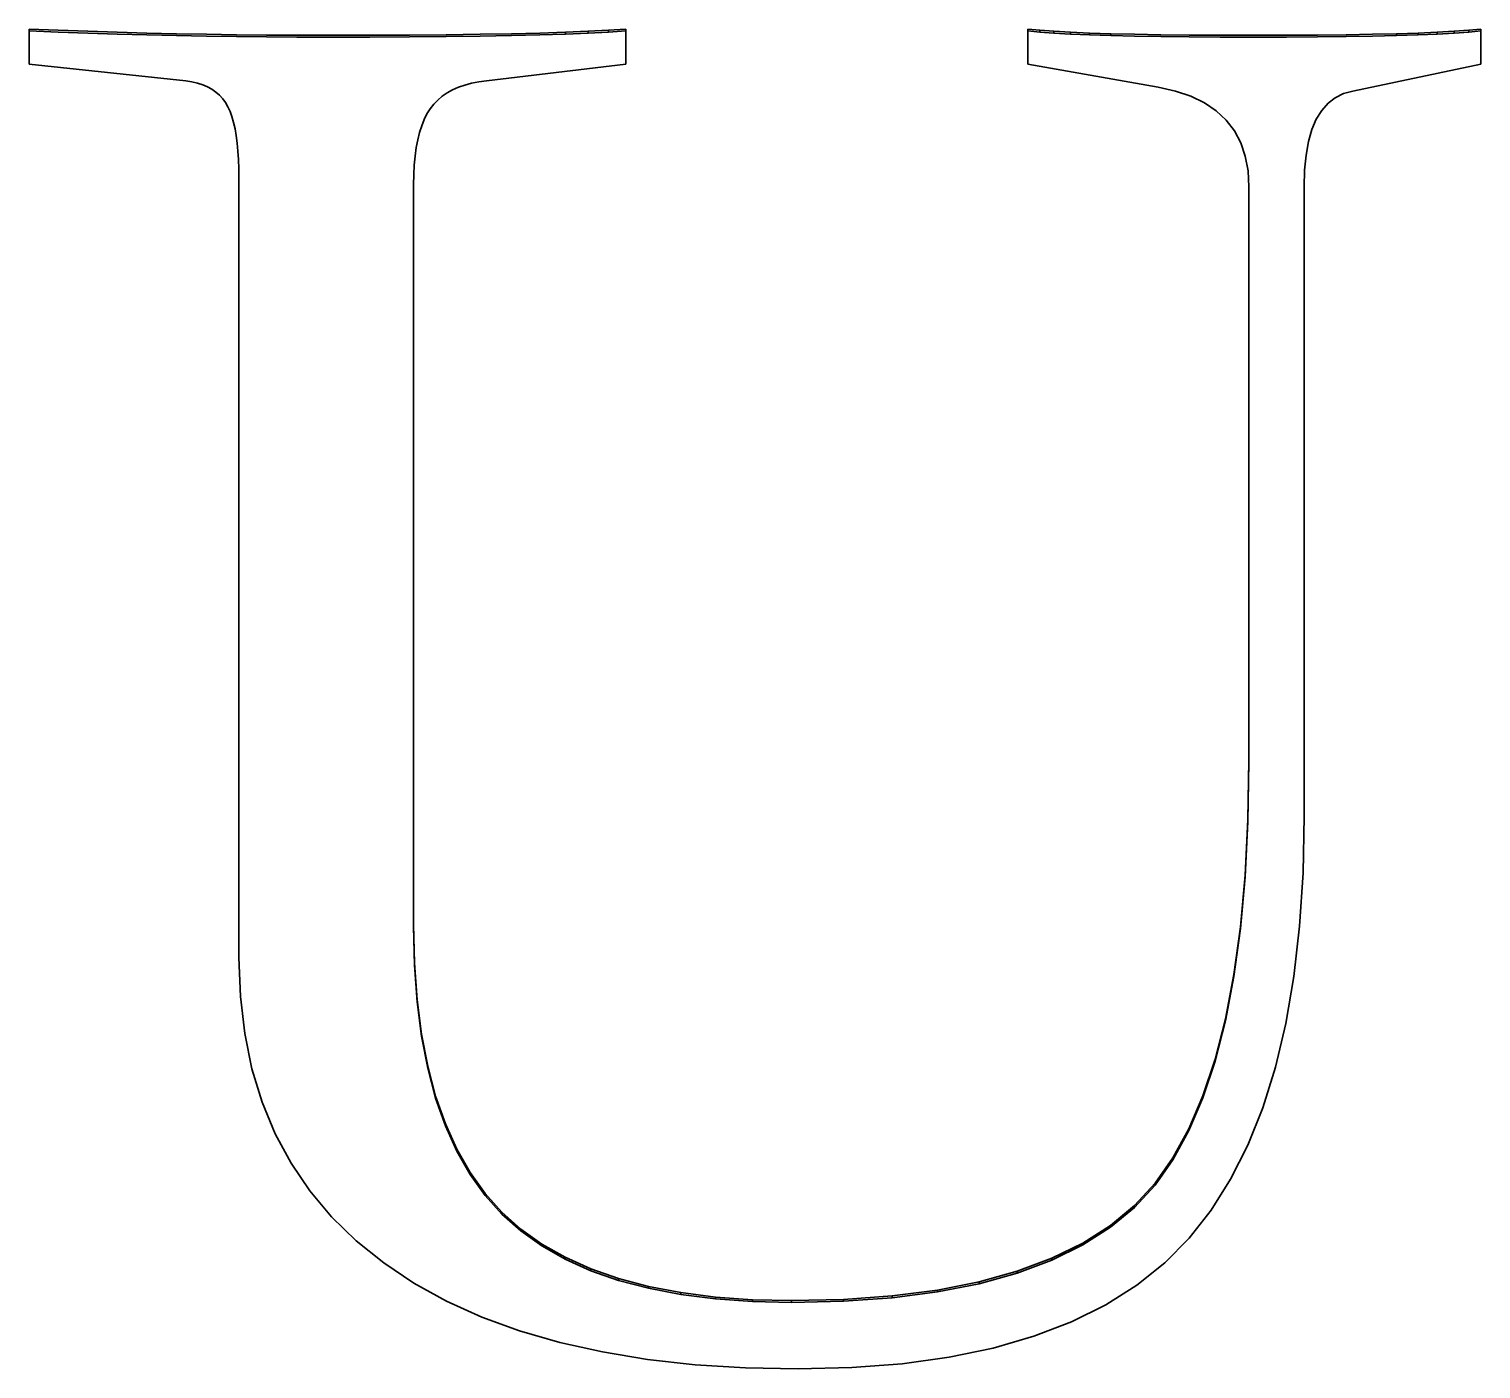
# Model space of a CAD drawing. Header units: millimetres. Extents: x -210 to 210, y -148 to 148.
# Drawn here: x -166.116 to -163.474, y -35.932 to -33.494 of the extents above; entities that cross this region are included whole.
import ezdxf

# ---------------------------------------------------------------- set-up
doc = ezdxf.new("R2010")
doc.units = ezdxf.units.MM
doc.layers.get('0').update_dxf_attribs({"lineweight": 18})

msp = doc.modelspace()

# ---------------------------------------------------------------- linework, layer by layer
at = {"color": 7, "lineweight": 30, "ltscale": 0.001332}
for p, q in [((-166.1164, -33.4937), (-166.0632, -33.4959)), ((-166.1164, -33.4971), (-166.0632, -33.4993))]:
    msp.add_line(p, q, dxfattribs=at)
at = {"color": 7, "lineweight": 30, "ltscale": 8.54492e-05}
for p, q in [((-166.1164, -33.4937), (-166.1164, -33.4971)), ((-165.0984, -33.4978), (-165.0984, -33.5012)), ((-165.0303, -33.4937), (-165.0303, -33.4971)), ((-164.2982, -33.4937), (-164.2982, -33.4971)), ((-164.2509, -33.4978), (-164.2509, -33.5012)), ((-164.1862, -33.501), (-164.1862, -33.5044)), ((-164.1474, -33.5022), (-164.1474, -33.5056)), ((-163.6275, -33.5022), (-163.6275, -33.5056)), ((-163.5881, -33.501), (-163.5881, -33.5044)), ((-163.5223, -33.4978), (-163.5223, -33.5012)), ((-163.4736, -33.4937), (-163.4736, -33.4971)), ((-163.8977, -34.9322), (-163.8977, -34.9356)), ((-163.9028, -35.0331), (-163.9028, -35.0365)), ((-165.4149, -35.1937), (-165.4149, -35.1971)), ((-163.9233, -35.2143), (-163.9233, -35.2177)), ((-163.9387, -35.2947), (-163.9387, -35.2981)), ((-165.402, -35.3227), (-165.402, -35.3261)), ((-165.3908, -35.3811), (-165.3908, -35.3845)), ((-163.9575, -35.3682), (-163.9575, -35.3716)), ((-165.3586, -35.4858), (-165.3586, -35.4892)), ((-164.0054, -35.4947), (-164.0054, -35.4981)), ((-165.3377, -35.5321), (-165.3377, -35.5355)), ((-164.0669, -35.5938), (-164.0669, -35.5972)), ((-165.2862, -35.6126), (-165.2862, -35.616)), ((-165.2556, -35.6467), (-165.2556, -35.6502)), ((-164.1043, -35.6344), (-164.1043, -35.6378)), ((-165.2214, -35.6773), (-165.2214, -35.6807)), ((-164.1481, -35.6707), (-164.1481, -35.6741)), ((-165.183, -35.7046), (-165.183, -35.708)), ((-164.1983, -35.7027), (-164.1983, -35.7062)), ((-165.1406, -35.7287), (-165.1406, -35.7321)), ((-164.2549, -35.7305), (-164.2549, -35.7339)), ((-164.3178, -35.754), (-164.3178, -35.7574)), ((-165.0434, -35.7672), (-165.0434, -35.7707)), ((-164.9887, -35.7817), (-164.9887, -35.7851)), ((-164.3872, -35.7732), (-164.3872, -35.7767)), ((-164.9298, -35.7929), (-164.9298, -35.7964)), ((-164.8669, -35.801), (-164.8669, -35.8044)), ((-164.7998, -35.8058), (-164.7998, -35.8092)), ((-164.7287, -35.8074), (-164.7287, -35.8108)), ((-164.6337, -35.8053), (-164.6337, -35.8087)), ((-164.5451, -35.7989), (-164.5451, -35.8023)), ((-164.463, -35.7882), (-164.463, -35.7916))]:
    msp.add_line(p, q, dxfattribs=at)
at = {"color": 7, "lineweight": 30, "ltscale": 0.001512}
for p, q in [((-166.1164, -33.5576), (-166.1164, -33.4971)), ((-165.0303, -33.4971), (-165.0303, -33.5576)), ((-164.2982, -33.5576), (-164.2982, -33.4971)), ((-163.4736, -33.4971), (-163.4736, -33.5576))]:
    msp.add_line(p, q, dxfattribs=at)
at = {"color": 7, "lineweight": 30, "ltscale": 0.001338}
for p, q in [((-166.0632, -33.4959), (-166.0097, -33.4978)), ((-166.0632, -33.4993), (-166.0097, -33.5012))]:
    msp.add_line(p, q, dxfattribs=at)
at = {"color": 7, "lineweight": 30, "ltscale": 0.001343}
for p, q in [((-166.0097, -33.4978), (-165.9561, -33.4995)), ((-166.0097, -33.5012), (-165.9561, -33.5029))]:
    msp.add_line(p, q, dxfattribs=at)
at = {"color": 7, "lineweight": 30, "ltscale": 0.001349}
for p, q in [((-165.9561, -33.4995), (-165.9021, -33.501)), ((-165.9561, -33.5029), (-165.9021, -33.5044))]:
    msp.add_line(p, q, dxfattribs=at)
at = {"color": 7, "lineweight": 30, "ltscale": 0.001355}
for p, q in [((-165.9021, -33.501), (-165.8479, -33.5022)), ((-165.9021, -33.5044), (-165.8479, -33.5056))]:
    msp.add_line(p, q, dxfattribs=at)
at = {"color": 7, "lineweight": 30, "ltscale": 0.001361}
for p, q in [((-165.8479, -33.5022), (-165.7935, -33.5032)), ((-165.8479, -33.5056), (-165.7935, -33.5066))]:
    msp.add_line(p, q, dxfattribs=at)
at = {"color": 7, "lineweight": 30, "ltscale": 0.001367}
for p, q in [((-165.7935, -33.5032), (-165.7388, -33.504)), ((-165.7935, -33.5066), (-165.7388, -33.5074))]:
    msp.add_line(p, q, dxfattribs=at)
at = {"color": 7, "lineweight": 30, "ltscale": 0.001373}
for p, q in [((-165.7388, -33.504), (-165.6839, -33.5046)), ((-165.7388, -33.5074), (-165.6839, -33.508))]:
    msp.add_line(p, q, dxfattribs=at)
at = {"color": 7, "lineweight": 30, "ltscale": 0.001379}
for p, q in [((-165.6839, -33.5046), (-165.6288, -33.5049)), ((-165.6839, -33.508), (-165.6288, -33.5084)), ((-164.1043, -35.6344), (-164.0669, -35.5938)), ((-164.1043, -35.6378), (-164.0669, -35.5972))]:
    msp.add_line(p, q, dxfattribs=at)
at = {"color": 7, "lineweight": 30, "ltscale": 0.001386}
for p, q in [((-165.6288, -33.5049), (-165.5734, -33.505)), ((-165.6288, -33.5084), (-165.5734, -33.5085))]:
    msp.add_line(p, q, dxfattribs=at)
at = {"color": 7, "lineweight": 30, "ltscale": 0.001927}
for p, q in [((-165.5734, -33.505), (-165.4963, -33.5049)), ((-165.5734, -33.5085), (-165.4963, -33.5084))]:
    msp.add_line(p, q, dxfattribs=at)
at = {"color": 7, "lineweight": 30, "ltscale": 0.001801}
for p, q in [((-165.4963, -33.5049), (-165.4242, -33.5046)), ((-165.4963, -33.5084), (-165.4242, -33.508))]:
    msp.add_line(p, q, dxfattribs=at)
at = {"color": 7, "lineweight": 30, "ltscale": 0.001675}
for p, q in [((-165.4242, -33.5046), (-165.3573, -33.504)), ((-165.4242, -33.508), (-165.3573, -33.5074))]:
    msp.add_line(p, q, dxfattribs=at)
at = {"color": 7, "lineweight": 30, "ltscale": 0.001547}
for p, q in [((-165.3573, -33.504), (-165.2954, -33.5032)), ((-165.3573, -33.5074), (-165.2954, -33.5066))]:
    msp.add_line(p, q, dxfattribs=at)
at = {"color": 7, "lineweight": 30, "ltscale": 0.001422}
for p, q in [((-165.2954, -33.5032), (-165.2385, -33.5022)), ((-165.2954, -33.5066), (-165.2385, -33.5056)), ((-164.1481, -35.6707), (-164.1043, -35.6344)), ((-164.1481, -35.6741), (-164.1043, -35.6378))]:
    msp.add_line(p, q, dxfattribs=at)
at = {"color": 7, "lineweight": 30, "ltscale": 0.001295}
for p, q in [((-165.2385, -33.5022), (-165.1867, -33.501)), ((-165.2385, -33.5056), (-165.1867, -33.5044))]:
    msp.add_line(p, q, dxfattribs=at)
at = {"color": 7, "lineweight": 30, "ltscale": 0.001168}
for p, q in [((-165.1867, -33.501), (-165.14, -33.4995)), ((-165.1867, -33.5044), (-165.14, -33.5029))]:
    msp.add_line(p, q, dxfattribs=at)
at = {"color": 7, "lineweight": 30, "ltscale": 0.001042}
for p, q in [((-165.14, -33.4995), (-165.0984, -33.4978)), ((-165.14, -33.5029), (-165.0984, -33.5012))]:
    msp.add_line(p, q, dxfattribs=at)
at = {"color": 7, "lineweight": 30, "ltscale": 8.53539e-05}
for p, q in [((-165.14, -33.4995), (-165.14, -33.5029)), ((-165.0618, -33.4959), (-165.0618, -33.4993)), ((-164.2767, -33.4959), (-164.2767, -33.4993)), ((-164.2207, -33.4995), (-164.2207, -33.5029)), ((-163.5531, -33.4995), (-163.5531, -33.5029)), ((-163.4958, -33.4959), (-163.4958, -33.4993)), ((-163.9113, -35.1271), (-163.9113, -35.1305)), ((-165.4101, -35.2602), (-165.4101, -35.2636)), ((-165.3763, -35.4355), (-165.3763, -35.4389)), ((-163.9797, -35.4348), (-163.9797, -35.4383)), ((-164.0344, -35.5477), (-164.0344, -35.5511)), ((-165.3135, -35.5744), (-165.3135, -35.5778))]:
    msp.add_line(p, q, dxfattribs=at)
at = {"color": 7, "lineweight": 30, "ltscale": 0.000915269}
msp.add_line((-165.0984, -33.4978), (-165.0618, -33.4959), dxfattribs=at)
at = {"color": 7, "lineweight": 30, "ltscale": 0.000915274}
msp.add_line((-165.0984, -33.5012), (-165.0618, -33.4993), dxfattribs=at)
at = {"color": 7, "lineweight": 30, "ltscale": 0.000789956}
msp.add_line((-165.0618, -33.4959), (-165.0303, -33.4937), dxfattribs=at)
at = {"color": 7, "lineweight": 30, "ltscale": 0.00078995}
msp.add_line((-165.0618, -33.4993), (-165.0303, -33.4971), dxfattribs=at)
at = {"color": 7, "lineweight": 30, "ltscale": 0.000539046}
msp.add_line((-164.2982, -33.4937), (-164.2767, -33.4959), dxfattribs=at)
at = {"color": 7, "lineweight": 30, "ltscale": 0.000539037}
msp.add_line((-164.2982, -33.4971), (-164.2767, -33.4993), dxfattribs=at)
at = {"color": 7, "lineweight": 30, "ltscale": 0.000647241}
msp.add_line((-164.2767, -33.4959), (-164.2509, -33.4978), dxfattribs=at)
at = {"color": 7, "lineweight": 30, "ltscale": 0.000647248}
msp.add_line((-164.2767, -33.4993), (-164.2509, -33.5012), dxfattribs=at)
at = {"color": 7, "lineweight": 30, "ltscale": 0.000755745}
msp.add_line((-164.2509, -33.4978), (-164.2207, -33.4995), dxfattribs=at)
at = {"color": 7, "lineweight": 30, "ltscale": 0.00075574}
msp.add_line((-164.2509, -33.5012), (-164.2207, -33.5029), dxfattribs=at)
at = {"color": 7, "lineweight": 30, "ltscale": 0.000863669}
msp.add_line((-164.2207, -33.4995), (-164.1862, -33.501), dxfattribs=at)
at = {"color": 7, "lineweight": 30, "ltscale": 0.000863673}
msp.add_line((-164.2207, -33.5029), (-164.1862, -33.5044), dxfattribs=at)
at = {"color": 7, "lineweight": 30, "ltscale": 0.000972488}
for p, q in [((-164.1862, -33.501), (-164.1474, -33.5022)), ((-164.1862, -33.5044), (-164.1474, -33.5056))]:
    msp.add_line(p, q, dxfattribs=at)
at = {"color": 7, "lineweight": 30, "ltscale": 0.00108}
for p, q in [((-164.1474, -33.5022), (-164.1042, -33.5032)), ((-164.1474, -33.5056), (-164.1042, -33.5066))]:
    msp.add_line(p, q, dxfattribs=at)
at = {"color": 7, "lineweight": 30, "ltscale": 0.001189}
for p, q in [((-164.1042, -33.5032), (-164.0566, -33.504)), ((-164.1042, -33.5066), (-164.0566, -33.5074))]:
    msp.add_line(p, q, dxfattribs=at)
at = {"color": 7, "lineweight": 30, "ltscale": 0.001297}
for p, q in [((-164.0566, -33.504), (-164.0047, -33.5046)), ((-164.0566, -33.5074), (-164.0047, -33.508))]:
    msp.add_line(p, q, dxfattribs=at)
at = {"color": 7, "lineweight": 30, "ltscale": 0.001406}
for p, q in [((-164.0047, -33.5046), (-163.9485, -33.5049)), ((-164.0047, -33.508), (-163.9485, -33.5084))]:
    msp.add_line(p, q, dxfattribs=at)
at = {"color": 7, "lineweight": 30, "ltscale": 0.001514}
for p, q in [((-163.9485, -33.5049), (-163.8879, -33.505)), ((-163.9485, -33.5084), (-163.8879, -33.5085))]:
    msp.add_line(p, q, dxfattribs=at)
at = {"color": 7, "lineweight": 30, "ltscale": 0.001516}
for p, q in [((-163.8879, -33.505), (-163.8273, -33.5049)), ((-163.8879, -33.5085), (-163.8273, -33.5084))]:
    msp.add_line(p, q, dxfattribs=at)
at = {"color": 7, "lineweight": 30, "ltscale": 0.001409}
for p, q in [((-163.8273, -33.5049), (-163.7709, -33.5046)), ((-163.8273, -33.5084), (-163.7709, -33.508))]:
    msp.add_line(p, q, dxfattribs=at)
at = {"color": 7, "lineweight": 30, "ltscale": 0.001302}
for p, q in [((-163.7709, -33.5046), (-163.7189, -33.504)), ((-163.7709, -33.508), (-163.7189, -33.5074))]:
    msp.add_line(p, q, dxfattribs=at)
at = {"color": 7, "lineweight": 30, "ltscale": 0.001196}
for p, q in [((-163.7189, -33.504), (-163.671, -33.5032)), ((-163.7189, -33.5074), (-163.671, -33.5066))]:
    msp.add_line(p, q, dxfattribs=at)
at = {"color": 7, "lineweight": 30, "ltscale": 0.001089}
for p, q in [((-163.671, -33.5032), (-163.6275, -33.5022)), ((-163.671, -33.5066), (-163.6275, -33.5056))]:
    msp.add_line(p, q, dxfattribs=at)
at = {"color": 7, "lineweight": 30, "ltscale": 0.000983164}
for p, q in [((-163.6275, -33.5022), (-163.5881, -33.501)), ((-163.6275, -33.5056), (-163.5881, -33.5044))]:
    msp.add_line(p, q, dxfattribs=at)
at = {"color": 7, "lineweight": 30, "ltscale": 0.000876628}
msp.add_line((-163.5881, -33.501), (-163.5531, -33.4995), dxfattribs=at)
at = {"color": 7, "lineweight": 30, "ltscale": 0.000876632}
msp.add_line((-163.5881, -33.5044), (-163.5531, -33.5029), dxfattribs=at)
at = {"color": 7, "lineweight": 30, "ltscale": 0.00077098}
msp.add_line((-163.5531, -33.4995), (-163.5223, -33.4978), dxfattribs=at)
at = {"color": 7, "lineweight": 30, "ltscale": 0.000770975}
msp.add_line((-163.5531, -33.5029), (-163.5223, -33.5012), dxfattribs=at)
at = {"color": 7, "lineweight": 30, "ltscale": 0.00066398}
msp.add_line((-163.5223, -33.4978), (-163.4958, -33.4959), dxfattribs=at)
at = {"color": 7, "lineweight": 30, "ltscale": 0.000663987}
msp.add_line((-163.5223, -33.5012), (-163.4958, -33.4993), dxfattribs=at)
at = {"color": 7, "lineweight": 30, "ltscale": 0.000558787}
msp.add_line((-163.4958, -33.4959), (-163.4736, -33.4937), dxfattribs=at)
at = {"color": 7, "lineweight": 30, "ltscale": 0.000558778}
msp.add_line((-163.4958, -33.4993), (-163.4736, -33.4971), dxfattribs=at)
at = {"color": 7, "lineweight": 30, "ltscale": 0.00718}
msp.add_line((-165.8309, -33.5879), (-166.1164, -33.5576), dxfattribs=at)
at = {"color": 7, "lineweight": 30, "ltscale": 0.006381}
msp.add_line((-165.0303, -33.5576), (-165.2838, -33.5879), dxfattribs=at)
at = {"color": 7, "lineweight": 30, "ltscale": 0.006024}
msp.add_line((-164.0609, -33.5992), (-164.2982, -33.5576), dxfattribs=at)
at = {"color": 7, "lineweight": 30, "ltscale": 0.005961}
msp.add_line((-163.4736, -33.5576), (-163.7069, -33.6068), dxfattribs=at)
at = {"color": 7, "lineweight": 30, "ltscale": 0.000276958}
msp.add_line((-165.8199, -33.5897), (-165.8309, -33.5879), dxfattribs=at)
at = {"color": 7, "lineweight": 30, "ltscale": 0.000261489}
msp.add_line((-165.8098, -33.5922), (-165.8199, -33.5897), dxfattribs=at)
at = {"color": 7, "lineweight": 30, "ltscale": 0.000337388}
msp.add_line((-165.2978, -33.5897), (-165.311, -33.5923), dxfattribs=at)
at = {"color": 7, "lineweight": 30, "ltscale": 0.000354062}
msp.add_line((-165.2838, -33.5879), (-165.2978, -33.5897), dxfattribs=at)
at = {"color": 7, "lineweight": 30, "ltscale": 0.000249015}
msp.add_line((-165.8003, -33.5953), (-165.8098, -33.5922), dxfattribs=at)
at = {"color": 7, "lineweight": 30, "ltscale": 0.0002376}
msp.add_line((-165.7916, -33.599), (-165.8003, -33.5953), dxfattribs=at)
at = {"color": 7, "lineweight": 30, "ltscale": 0.000228184}
msp.add_line((-165.7836, -33.6034), (-165.7916, -33.599), dxfattribs=at)
at = {"color": 7, "lineweight": 30, "ltscale": 0.000221793}
msp.add_line((-165.7763, -33.6085), (-165.7836, -33.6034), dxfattribs=at)
at = {"color": 7, "lineweight": 30, "ltscale": 0.000217084}
msp.add_line((-165.7697, -33.6142), (-165.7763, -33.6085), dxfattribs=at)
at = {"color": 7, "lineweight": 30, "ltscale": 0.000215167}
msp.add_line((-165.7639, -33.6205), (-165.7697, -33.6142), dxfattribs=at)
at = {"color": 7, "lineweight": 30, "ltscale": 0.000266943}
msp.add_line((-165.3644, -33.616), (-165.3726, -33.6229), dxfattribs=at)
at = {"color": 7, "lineweight": 30, "ltscale": 0.000272362}
msp.add_line((-165.3555, -33.6099), (-165.3644, -33.616), dxfattribs=at)
at = {"color": 7, "lineweight": 30, "ltscale": 0.000281741}
msp.add_line((-165.3456, -33.6044), (-165.3555, -33.6099), dxfattribs=at)
at = {"color": 7, "lineweight": 30, "ltscale": 0.000291461}
msp.add_line((-165.3349, -33.5997), (-165.3456, -33.6044), dxfattribs=at)
at = {"color": 7, "lineweight": 30, "ltscale": 0.000305469}
msp.add_line((-165.3234, -33.5956), (-165.3349, -33.5997), dxfattribs=at)
at = {"color": 7, "lineweight": 30, "ltscale": 0.000319837}
msp.add_line((-165.311, -33.5923), (-165.3234, -33.5956), dxfattribs=at)
at = {"color": 7, "lineweight": 30, "ltscale": 0.000803517}
msp.add_line((-164.0296, -33.6065), (-164.0609, -33.5992), dxfattribs=at)
at = {"color": 7, "lineweight": 30, "ltscale": 0.000741744}
msp.add_line((-164.0015, -33.6161), (-164.0296, -33.6065), dxfattribs=at)
at = {"color": 7, "lineweight": 30, "ltscale": 0.000688691}
msp.add_line((-163.9768, -33.6282), (-164.0015, -33.6161), dxfattribs=at)
at = {"color": 7, "lineweight": 30, "ltscale": 0.000418498}
msp.add_line((-163.7237, -33.6112), (-163.7388, -33.6186), dxfattribs=at)
at = {"color": 7, "lineweight": 30, "ltscale": 0.000434911}
msp.add_line((-163.7069, -33.6068), (-163.7237, -33.6112), dxfattribs=at)
at = {"color": 7, "lineweight": 30, "ltscale": 0.000216456}
msp.add_line((-165.7588, -33.6275), (-165.7639, -33.6205), dxfattribs=at)
at = {"color": 7, "lineweight": 30, "ltscale": 0.000219402}
msp.add_line((-165.7544, -33.6351), (-165.7588, -33.6275), dxfattribs=at)
at = {"color": 7, "lineweight": 30, "ltscale": 0.000231856}
msp.add_line((-165.7506, -33.6436), (-165.7544, -33.6351), dxfattribs=at)
at = {"color": 7, "lineweight": 30, "ltscale": 0.000271162}
msp.add_line((-165.3863, -33.6389), (-165.3921, -33.6481), dxfattribs=at)
at = {"color": 7, "lineweight": 30, "ltscale": 0.00026386}
msp.add_line((-165.3799, -33.6306), (-165.3863, -33.6389), dxfattribs=at)
at = {"color": 7, "lineweight": 30, "ltscale": 0.000263666}
msp.add_line((-165.3726, -33.6229), (-165.3799, -33.6306), dxfattribs=at)
at = {"color": 7, "lineweight": 30, "ltscale": 0.00064699}
msp.add_line((-163.9553, -33.6428), (-163.9768, -33.6282), dxfattribs=at)
at = {"color": 7, "lineweight": 30, "ltscale": 0.000620777}
msp.add_line((-163.9372, -33.6597), (-163.9553, -33.6428), dxfattribs=at)
at = {"color": 7, "lineweight": 30, "ltscale": 0.000467221}
msp.add_line((-163.7635, -33.6418), (-163.7733, -33.6578), dxfattribs=at)
at = {"color": 7, "lineweight": 30, "ltscale": 0.00043551}
msp.add_line((-163.752, -33.6288), (-163.7635, -33.6418), dxfattribs=at)
at = {"color": 7, "lineweight": 30, "ltscale": 0.000418597}
msp.add_line((-163.7388, -33.6186), (-163.752, -33.6288), dxfattribs=at)
at = {"color": 7, "lineweight": 30, "ltscale": 0.000251653}
msp.add_line((-165.7472, -33.653), (-165.7506, -33.6436), dxfattribs=at)
at = {"color": 7, "lineweight": 30, "ltscale": 0.00027292}
msp.add_line((-165.7442, -33.6635), (-165.7472, -33.653), dxfattribs=at)
at = {"color": 7, "lineweight": 30, "ltscale": 0.000295203}
msp.add_line((-165.7415, -33.675), (-165.7442, -33.6635), dxfattribs=at)
at = {"color": 7, "lineweight": 30, "ltscale": 0.000322197}
msp.add_line((-165.4017, -33.6696), (-165.4057, -33.6818), dxfattribs=at)
at = {"color": 7, "lineweight": 30, "ltscale": 0.000302971}
msp.add_line((-165.3972, -33.6583), (-165.4017, -33.6696), dxfattribs=at)
at = {"color": 7, "lineweight": 30, "ltscale": 0.000286008}
msp.add_line((-165.3921, -33.6481), (-165.3972, -33.6583), dxfattribs=at)
at = {"color": 7, "lineweight": 30, "ltscale": 0.000609545}
msp.add_line((-163.9223, -33.679), (-163.9372, -33.6597), dxfattribs=at)
at = {"color": 7, "lineweight": 30, "ltscale": 0.000511118}
msp.add_line((-163.7733, -33.6578), (-163.7812, -33.6766), dxfattribs=at)
at = {"color": 7, "lineweight": 30, "ltscale": 0.000318155}
msp.add_line((-165.7393, -33.6876), (-165.7415, -33.675), dxfattribs=at)
at = {"color": 7, "lineweight": 30, "ltscale": 0.000341824}
msp.add_line((-165.7375, -33.7011), (-165.7393, -33.6876), dxfattribs=at)
at = {"color": 7, "lineweight": 30, "ltscale": 0.000364254}
msp.add_line((-165.4089, -33.6951), (-165.4117, -33.7094), dxfattribs=at)
at = {"color": 7, "lineweight": 30, "ltscale": 0.000342232}
msp.add_line((-165.4057, -33.6818), (-165.4089, -33.6951), dxfattribs=at)
at = {"color": 7, "lineweight": 30, "ltscale": 0.000616115}
msp.add_line((-163.9108, -33.7008), (-163.9223, -33.679), dxfattribs=at)
at = {"color": 7, "lineweight": 30, "ltscale": 0.000564127}
msp.add_line((-163.7812, -33.6766), (-163.7874, -33.6983), dxfattribs=at)
at = {"color": 7, "lineweight": 30, "ltscale": 0.000366085}
msp.add_line((-165.7361, -33.7157), (-165.7375, -33.7011), dxfattribs=at)
at = {"color": 7, "lineweight": 30, "ltscale": 0.000390674}
msp.add_line((-165.7351, -33.7313), (-165.7361, -33.7157), dxfattribs=at)
at = {"color": 7, "lineweight": 30, "ltscale": 0.000386786}
msp.add_line((-165.4117, -33.7094), (-165.4138, -33.7248), dxfattribs=at)
at = {"color": 7, "lineweight": 30, "ltscale": 0.000639184}
msp.add_line((-163.9025, -33.725), (-163.9108, -33.7008), dxfattribs=at)
at = {"color": 7, "lineweight": 30, "ltscale": 0.000624238}
msp.add_line((-163.7874, -33.6983), (-163.7919, -33.7229), dxfattribs=at)
at = {"color": 7, "lineweight": 30, "ltscale": 0.000415673}
msp.add_line((-165.7345, -33.7479), (-165.7351, -33.7313), dxfattribs=at)
at = {"color": 7, "lineweight": 30, "ltscale": 0.000440916}
msp.add_line((-165.7343, -33.7655), (-165.7345, -33.7479), dxfattribs=at)
at = {"color": 7, "lineweight": 30, "ltscale": 0.000434906}
msp.add_line((-165.4153, -33.7411), (-165.4162, -33.7585), dxfattribs=at)
at = {"color": 7, "lineweight": 30, "ltscale": 0.000410546}
msp.add_line((-165.4138, -33.7248), (-165.4153, -33.7411), dxfattribs=at)
at = {"color": 7, "lineweight": 30, "ltscale": 0.000676854}
msp.add_line((-163.8976, -33.7516), (-163.9025, -33.725), dxfattribs=at)
at = {"color": 7, "lineweight": 30, "ltscale": 0.000689277}
msp.add_line((-163.7919, -33.7229), (-163.7945, -33.7503), dxfattribs=at)
at = {"color": 7, "lineweight": 30, "ltscale": 0.035443}
msp.add_line((-165.7343, -35.1833), (-165.7343, -33.7655), dxfattribs=at)
at = {"color": 7, "lineweight": 30, "ltscale": 0.000459925}
msp.add_line((-165.4162, -33.7585), (-165.4165, -33.7769), dxfattribs=at)
at = {"color": 7, "lineweight": 30, "ltscale": 0.000727105}
msp.add_line((-163.8959, -33.7807), (-163.8976, -33.7516), dxfattribs=at)
at = {"color": 7, "lineweight": 30, "ltscale": 0.000758494}
msp.add_line((-163.7945, -33.7503), (-163.7954, -33.7807), dxfattribs=at)
at = {"color": 7, "lineweight": 30, "ltscale": 0.033741}
msp.add_line((-165.4165, -33.7769), (-165.4165, -35.1265), dxfattribs=at)
at = {"color": 7, "lineweight": 30, "ltscale": 0.02618}
msp.add_line((-163.8959, -34.8279), (-163.8959, -33.7807), dxfattribs=at)
at = {"color": 7, "lineweight": 30, "ltscale": 0.028638}
msp.add_line((-163.7954, -33.7807), (-163.7954, -34.9262), dxfattribs=at)
at = {"color": 7, "lineweight": 30, "ltscale": 0.002694}
for p, q in [((-163.8977, -34.9322), (-163.8959, -34.8245)), ((-163.8977, -34.9356), (-163.8959, -34.8279))]:
    msp.add_line(p, q, dxfattribs=at)
at = {"color": 7, "lineweight": 30, "ltscale": 0.002525}
for p, q in [((-163.9028, -35.0331), (-163.8977, -34.9322)), ((-163.9028, -35.0365), (-163.8977, -34.9356))]:
    msp.add_line(p, q, dxfattribs=at)
at = {"color": 7, "lineweight": 30, "ltscale": 0.002574}
msp.add_line((-163.7954, -34.9262), (-163.7975, -35.0291), dxfattribs=at)
at = {"color": 7, "lineweight": 30, "ltscale": 0.002361}
for p, q in [((-163.9113, -35.1271), (-163.9028, -35.0331)), ((-163.9113, -35.1305), (-163.9028, -35.0365))]:
    msp.add_line(p, q, dxfattribs=at)
at = {"color": 7, "lineweight": 30, "ltscale": 0.002433}
msp.add_line((-163.7975, -35.0291), (-163.8038, -35.1262), dxfattribs=at)
at = {"color": 7, "lineweight": 30, "ltscale": 0.001765}
for p, q in [((-165.4165, -35.1231), (-165.4149, -35.1937)), ((-165.4165, -35.1265), (-165.4149, -35.1971))]:
    msp.add_line(p, q, dxfattribs=at)
at = {"color": 7, "lineweight": 30, "ltscale": 0.0022}
msp.add_line((-163.9233, -35.2143), (-163.9113, -35.1271), dxfattribs=at)
at = {"color": 7, "lineweight": 30, "ltscale": 0.002201}
msp.add_line((-163.9233, -35.2177), (-163.9113, -35.1305), dxfattribs=at)
at = {"color": 7, "lineweight": 30, "ltscale": 0.002297}
msp.add_line((-163.8038, -35.1262), (-163.8142, -35.2175), dxfattribs=at)
at = {"color": 7, "lineweight": 30, "ltscale": 0.001773}
msp.add_line((-165.7317, -35.2541), (-165.7343, -35.1833), dxfattribs=at)
at = {"color": 7, "lineweight": 30, "ltscale": 0.001667}
for p, q in [((-165.4149, -35.1937), (-165.4101, -35.2602)), ((-165.4149, -35.1971), (-165.4101, -35.2636))]:
    msp.add_line(p, q, dxfattribs=at)
at = {"color": 7, "lineweight": 30, "ltscale": 0.002046}
for p, q in [((-163.9387, -35.2947), (-163.9233, -35.2143)), ((-163.9387, -35.2981), (-163.9233, -35.2177)), ((-163.8289, -35.303), (-163.8477, -35.3827))]:
    msp.add_line(p, q, dxfattribs=at)
at = {"color": 7, "lineweight": 30, "ltscale": 0.002168}
msp.add_line((-163.8142, -35.2175), (-163.8289, -35.303), dxfattribs=at)
at = {"color": 7, "lineweight": 30, "ltscale": 0.001699}
msp.add_line((-165.7238, -35.3216), (-165.7317, -35.2541), dxfattribs=at)
at = {"color": 7, "lineweight": 30, "ltscale": 0.001575}
for p, q in [((-165.4101, -35.2602), (-165.402, -35.3227)), ((-165.4101, -35.2636), (-165.402, -35.3261))]:
    msp.add_line(p, q, dxfattribs=at)
at = {"color": 7, "lineweight": 30, "ltscale": 0.001897}
for p, q in [((-163.9575, -35.3682), (-163.9387, -35.2947)), ((-163.9575, -35.3716), (-163.9387, -35.2981))]:
    msp.add_line(p, q, dxfattribs=at)
at = {"color": 7, "lineweight": 30, "ltscale": 0.001636}
msp.add_line((-165.7106, -35.3857), (-165.7238, -35.3216), dxfattribs=at)
at = {"color": 7, "lineweight": 30, "ltscale": 0.001488}
for p, q in [((-165.402, -35.3227), (-165.3908, -35.3811)), ((-165.402, -35.3261), (-165.3908, -35.3845))]:
    msp.add_line(p, q, dxfattribs=at)
at = {"color": 7, "lineweight": 30, "ltscale": 0.001585}
msp.add_line((-165.6922, -35.4464), (-165.7106, -35.3857), dxfattribs=at)
at = {"color": 7, "lineweight": 30, "ltscale": 0.001407}
for p, q in [((-165.3908, -35.3811), (-165.3763, -35.4355)), ((-165.3908, -35.3845), (-165.3763, -35.4389))]:
    msp.add_line(p, q, dxfattribs=at)
at = {"color": 7, "lineweight": 30, "ltscale": 0.001757}
for p, q in [((-163.9797, -35.4348), (-163.9575, -35.3682)), ((-163.9797, -35.4383), (-163.9575, -35.3716)), ((-165.2923, -35.8373), (-165.3563, -35.8084))]:
    msp.add_line(p, q, dxfattribs=at)
at = {"color": 7, "lineweight": 30, "ltscale": 0.001933}
msp.add_line((-163.8477, -35.3827), (-163.8707, -35.4565), dxfattribs=at)
at = {"color": 7, "lineweight": 30, "ltscale": 0.001334}
for p, q in [((-165.3763, -35.4355), (-165.3586, -35.4858)), ((-165.3763, -35.4389), (-165.3586, -35.4892))]:
    msp.add_line(p, q, dxfattribs=at)
at = {"color": 7, "lineweight": 30, "ltscale": 0.001627}
msp.add_line((-164.0054, -35.4947), (-163.9797, -35.4348), dxfattribs=at)
at = {"color": 7, "lineweight": 30, "ltscale": 0.001628}
msp.add_line((-164.0054, -35.4981), (-163.9797, -35.4383), dxfattribs=at)
at = {"color": 7, "lineweight": 30, "ltscale": 0.00155}
msp.add_line((-165.6684, -35.5037), (-165.6922, -35.4464), dxfattribs=at)
at = {"color": 7, "lineweight": 30, "ltscale": 0.001831}
msp.add_line((-163.8707, -35.4565), (-163.8979, -35.5245), dxfattribs=at)
at = {"color": 7, "lineweight": 30, "ltscale": 0.00127}
for p, q in [((-165.3586, -35.4858), (-165.3377, -35.5321)), ((-165.3586, -35.4892), (-165.3377, -35.5355))]:
    msp.add_line(p, q, dxfattribs=at)
at = {"color": 7, "lineweight": 30, "ltscale": 0.001529}
msp.add_line((-165.6394, -35.5575), (-165.6684, -35.5037), dxfattribs=at)
at = {"color": 7, "lineweight": 30, "ltscale": 0.001511}
for p, q in [((-164.0344, -35.5477), (-164.0054, -35.4947)), ((-164.0344, -35.5511), (-164.0054, -35.4981))]:
    msp.add_line(p, q, dxfattribs=at)
at = {"color": 7, "lineweight": 30, "ltscale": 0.001216}
for p, q in [((-165.3377, -35.5321), (-165.3135, -35.5744)), ((-165.3377, -35.5355), (-165.3135, -35.5778))]:
    msp.add_line(p, q, dxfattribs=at)
at = {"color": 7, "lineweight": 30, "ltscale": 0.001741}
for p, q in [((-163.8979, -35.5245), (-163.9293, -35.5867)), ((-164.1565, -35.8151), (-164.2189, -35.8461))]:
    msp.add_line(p, q, dxfattribs=at)
at = {"color": 7, "lineweight": 30, "ltscale": 0.001525}
msp.add_line((-165.6052, -35.608), (-165.6394, -35.5575), dxfattribs=at)
at = {"color": 7, "lineweight": 30, "ltscale": 0.00141}
msp.add_line((-164.0669, -35.5938), (-164.0344, -35.5477), dxfattribs=at)
at = {"color": 7, "lineweight": 30, "ltscale": 0.001411}
msp.add_line((-164.0669, -35.5972), (-164.0344, -35.5511), dxfattribs=at)
at = {"color": 7, "lineweight": 30, "ltscale": 0.001174}
msp.add_line((-165.3135, -35.5744), (-165.2862, -35.6126), dxfattribs=at)
at = {"color": 7, "lineweight": 30, "ltscale": 0.001175}
msp.add_line((-165.3135, -35.5778), (-165.2862, -35.616), dxfattribs=at)
at = {"color": 7, "lineweight": 30, "ltscale": 0.001666}
msp.add_line((-163.9293, -35.5867), (-163.9648, -35.6431), dxfattribs=at)
at = {"color": 7, "lineweight": 30, "ltscale": 0.001537}
msp.add_line((-165.5657, -35.6551), (-165.6052, -35.608), dxfattribs=at)
at = {"color": 7, "lineweight": 30, "ltscale": 0.001146}
for p, q in [((-165.2862, -35.6126), (-165.2556, -35.6467)), ((-165.2862, -35.616), (-165.2556, -35.6502))]:
    msp.add_line(p, q, dxfattribs=at)
at = {"color": 7, "lineweight": 30, "ltscale": 0.001147}
for p, q in [((-165.2556, -35.6467), (-165.2214, -35.6773)), ((-165.2556, -35.6502), (-165.2214, -35.6807))]:
    msp.add_line(p, q, dxfattribs=at)
at = {"color": 7, "lineweight": 30, "ltscale": 0.001607}
msp.add_line((-163.9648, -35.6431), (-164.0046, -35.6936), dxfattribs=at)
at = {"color": 7, "lineweight": 30, "ltscale": 0.001564}
msp.add_line((-165.5209, -35.6987), (-165.5657, -35.6551), dxfattribs=at)
at = {"color": 7, "lineweight": 30, "ltscale": 0.001177}
for p, q in [((-165.2214, -35.6773), (-165.183, -35.7046)), ((-165.2214, -35.6807), (-165.183, -35.708))]:
    msp.add_line(p, q, dxfattribs=at)
at = {"color": 7, "lineweight": 30, "ltscale": 0.001489}
for p, q in [((-164.1983, -35.7027), (-164.1481, -35.6707)), ((-164.1983, -35.7062), (-164.1481, -35.6741))]:
    msp.add_line(p, q, dxfattribs=at)
at = {"color": 7, "lineweight": 30, "ltscale": 0.001606}
msp.add_line((-165.4708, -35.739), (-165.5209, -35.6987), dxfattribs=at)
at = {"color": 7, "lineweight": 30, "ltscale": 0.00122}
for p, q in [((-165.183, -35.7046), (-165.1406, -35.7287)), ((-165.183, -35.708), (-165.1406, -35.7321))]:
    msp.add_line(p, q, dxfattribs=at)
at = {"color": 7, "lineweight": 30, "ltscale": 0.001576}
for p, q in [((-164.2549, -35.7305), (-164.1983, -35.7027)), ((-164.2549, -35.7339), (-164.1983, -35.7062))]:
    msp.add_line(p, q, dxfattribs=at)
at = {"color": 7, "lineweight": 30, "ltscale": 0.001592}
msp.add_line((-164.0046, -35.6936), (-164.0493, -35.7389), dxfattribs=at)
at = {"color": 7, "lineweight": 30, "ltscale": 0.001276}
for p, q in [((-165.1406, -35.7287), (-165.094, -35.7496)), ((-165.1406, -35.7321), (-165.094, -35.753))]:
    msp.add_line(p, q, dxfattribs=at)
at = {"color": 7, "lineweight": 30, "ltscale": 0.00168}
for p, q in [((-164.3178, -35.754), (-164.2549, -35.7305)), ((-164.3178, -35.7574), (-164.2549, -35.7339))]:
    msp.add_line(p, q, dxfattribs=at)
at = {"color": 7, "lineweight": 30, "ltscale": 0.001651}
msp.add_line((-165.4158, -35.7756), (-165.4708, -35.739), dxfattribs=at)
at = {"color": 7, "lineweight": 30, "ltscale": 0.001341}
for p, q in [((-165.094, -35.7496), (-165.0434, -35.7672)), ((-165.094, -35.753), (-165.0434, -35.7707))]:
    msp.add_line(p, q, dxfattribs=at)
at = {"color": 7, "lineweight": 30, "ltscale": 8.52585e-05}
msp.add_line((-165.094, -35.7496), (-165.094, -35.753), dxfattribs=at)
at = {"color": 7, "lineweight": 30, "ltscale": 0.0018}
for p, q in [((-164.3872, -35.7732), (-164.3178, -35.754)), ((-164.3872, -35.7767), (-164.3178, -35.7574))]:
    msp.add_line(p, q, dxfattribs=at)
at = {"color": 7, "lineweight": 30, "ltscale": 0.001621}
msp.add_line((-164.0493, -35.7389), (-164.1, -35.7794), dxfattribs=at)
at = {"color": 7, "lineweight": 30, "ltscale": 0.001698}
msp.add_line((-165.3563, -35.8084), (-165.4158, -35.7756), dxfattribs=at)
at = {"color": 7, "lineweight": 30, "ltscale": 0.001416}
for p, q in [((-165.0434, -35.7672), (-164.9887, -35.7817)), ((-165.0434, -35.7707), (-164.9887, -35.7851))]:
    msp.add_line(p, q, dxfattribs=at)
at = {"color": 7, "lineweight": 30, "ltscale": 0.001498}
for p, q in [((-164.9887, -35.7817), (-164.9298, -35.7929)), ((-164.9887, -35.7851), (-164.9298, -35.7964))]:
    msp.add_line(p, q, dxfattribs=at)
at = {"color": 7, "lineweight": 30, "ltscale": 0.001931}
for p, q in [((-164.463, -35.7882), (-164.3872, -35.7732)), ((-164.463, -35.7916), (-164.3872, -35.7767))]:
    msp.add_line(p, q, dxfattribs=at)
at = {"color": 7, "lineweight": 30, "ltscale": 0.001672}
msp.add_line((-164.1, -35.7794), (-164.1565, -35.8151), dxfattribs=at)
at = {"color": 7, "lineweight": 30, "ltscale": 0.001587}
for p, q in [((-164.9298, -35.7929), (-164.8669, -35.801)), ((-164.9298, -35.7964), (-164.8669, -35.8044))]:
    msp.add_line(p, q, dxfattribs=at)
at = {"color": 7, "lineweight": 30, "ltscale": 0.001681}
for p, q in [((-164.8669, -35.801), (-164.7998, -35.8058)), ((-164.8669, -35.8044), (-164.7998, -35.8092))]:
    msp.add_line(p, q, dxfattribs=at)
at = {"color": 7, "lineweight": 30, "ltscale": 0.001779}
for p, q in [((-164.7998, -35.8058), (-164.7287, -35.8074)), ((-164.7998, -35.8092), (-164.7287, -35.8108))]:
    msp.add_line(p, q, dxfattribs=at)
at = {"color": 7, "lineweight": 30, "ltscale": 0.002375}
for p, q in [((-164.7287, -35.8074), (-164.6337, -35.8053)), ((-164.7287, -35.8108), (-164.6337, -35.8087))]:
    msp.add_line(p, q, dxfattribs=at)
at = {"color": 7, "lineweight": 30, "ltscale": 0.00222}
for p, q in [((-164.6337, -35.8053), (-164.5451, -35.7989)), ((-164.6337, -35.8087), (-164.5451, -35.8023))]:
    msp.add_line(p, q, dxfattribs=at)
at = {"color": 7, "lineweight": 30, "ltscale": 0.002071}
for p, q in [((-164.5451, -35.7989), (-164.463, -35.7882)), ((-164.5451, -35.8023), (-164.463, -35.7916))]:
    msp.add_line(p, q, dxfattribs=at)
at = {"color": 7, "lineweight": 30, "ltscale": 0.001827}
msp.add_line((-165.2236, -35.8624), (-165.2923, -35.8373), dxfattribs=at)
at = {"color": 7, "lineweight": 30, "ltscale": 0.001904}
msp.add_line((-165.1505, -35.8836), (-165.2236, -35.8624), dxfattribs=at)
at = {"color": 7, "lineweight": 30, "ltscale": 0.001828}
msp.add_line((-164.2189, -35.8461), (-164.2872, -35.8723), dxfattribs=at)
at = {"color": 7, "lineweight": 30, "ltscale": 0.00199}
msp.add_line((-165.0728, -35.9009), (-165.1505, -35.8836), dxfattribs=at)
at = {"color": 7, "lineweight": 30, "ltscale": 0.001929}
msp.add_line((-164.2872, -35.8723), (-164.3613, -35.8937), dxfattribs=at)
at = {"color": 7, "lineweight": 30, "ltscale": 0.002084}
msp.add_line((-164.9906, -35.9145), (-165.0728, -35.9009), dxfattribs=at)
at = {"color": 7, "lineweight": 30, "ltscale": 0.002182}
msp.add_line((-164.9038, -35.9241), (-164.9906, -35.9145), dxfattribs=at)
at = {"color": 7, "lineweight": 30, "ltscale": 0.002167}
msp.add_line((-164.4413, -35.9104), (-164.5272, -35.9223), dxfattribs=at)
at = {"color": 7, "lineweight": 30, "ltscale": 0.002043}
msp.add_line((-164.3613, -35.8937), (-164.4413, -35.9104), dxfattribs=at)
at = {"color": 7, "lineweight": 30, "ltscale": 0.002288}
msp.add_line((-164.8125, -35.9299), (-164.9038, -35.9241), dxfattribs=at)
at = {"color": 7, "lineweight": 30, "ltscale": 0.002398}
msp.add_line((-164.7166, -35.9318), (-164.8125, -35.9299), dxfattribs=at)
at = {"color": 7, "lineweight": 30, "ltscale": 0.002441}
msp.add_line((-164.6189, -35.9294), (-164.7166, -35.9318), dxfattribs=at)
at = {"color": 7, "lineweight": 30, "ltscale": 0.002301}
msp.add_line((-164.5272, -35.9223), (-164.6189, -35.9294), dxfattribs=at)

doc.saveas('drawing.dxf')
